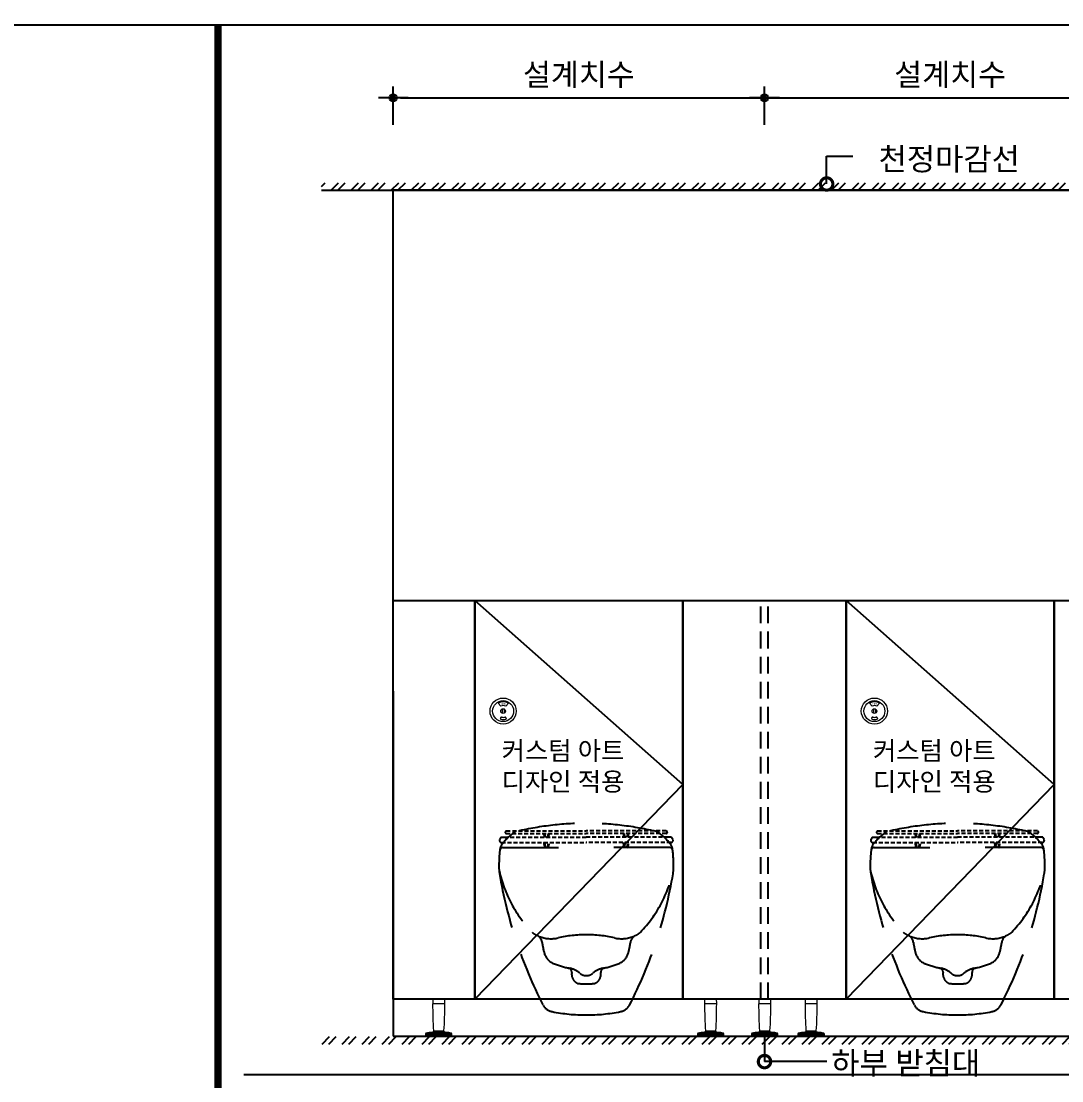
# Model space of a CAD drawing. Extents: x -256 to 8104, y -176 to 5714.
# Drawn here: x 2219 to 3621, y 4116 to 5543 of the extents above; entities that cross this region are included whole.
import ezdxf
from ezdxf.enums import TextEntityAlignment as Align

# ---------------------------------------------------------------- set-up
doc = ezdxf.new("R2010")
doc.units = 0
doc.header["$LTSCALE"] = 30
doc.linetypes.add('HIDDEN', pattern=[0.375, 0.25, -0.125])
doc.layers.get('0').update_dxf_attribs({"linetype": 'CONTINUOUS'})
doc.layers.get('DEFPOINTS').update_dxf_attribs({"linetype": 'CONTINUOUS'})
for name, color, linetype in [('curior-0Line', 252, 'CONTINUOUS'), ('DIM', 7, 'CONTINUOUS'), ('FIN', 5, 'CONTINUOUS'), ('HAT', 8, 'CONTINUOUS'), ('HID', 9, 'HIDDEN'), ('문자', 3, 'CONTINUOUS'), ('부자재', 4, 'CONTINUOUS'), ('잠금쇠(회전형)', 4, 'CONTINUOUS'), ('치수', 1, 'CONTINUOUS'), ('판넬', 2, 'CONTINUOUS'), ('해치', 8, 'CONTINUOUS')]:
    doc.layers.add(name, color=color, linetype=linetype)
doc.styles.add('HDW', font='gulim.ttc')
doc.styles.add('돋움', font='malgun.ttf')
doc.dimstyles.new('10', dxfattribs={"dimscale": 10, "dimtxt": 3, "dimasz": 1, "dimexe": 1.5, "dimexo": 2, "dimgap": 1, "dimtad": 1, "dimdec": 0, "dimlunit": 6, "dimtxsty": '돋움', "dimblk": 'DIMDOT', "dimcen": -1, "dimdle": 1.5, "dimclrt": 3, "dimazin": 3, "dimtfac": 1, "dimtdec": 0, "dimtix": 1, "dimtmove": 2, "dimatfit": 3, "dimldrblk": 'DIMDOT', "dimarcsym": 0})

# ---------------------------------------------------------------- blocks, each defined once
blk = doc.blocks.new('DIMDOT')
at = {"linetype": 'Continuous'}
blk.add_line((-2, 0), (2, 0), dxfattribs=at)
for radius in [0.5, 0.25]:
    blk.add_circle((0, 0), radius, dxfattribs=at)
blk = doc.blocks.new('*D449')
at = {"layer": 'DEFPOINTS', "color": 0}
for p in [(171575.8, 5750.3), (171075.8, 5694), (171575.8, 5694)]:
    blk.add_point(p, dxfattribs=at)
at = {"layer": 'DIM', "color": 0, "lineweight": -2, "ltscale": 10}
for p, q in [((171075.8, 5714), (171075.8, 5765.3)), ((171575.8, 5714), (171575.8, 5765.3)), ((171085.8, 5750.3), (171565.8, 5750.3))]:
    blk.add_line(p, q, dxfattribs=at)
at = {"layer": 'DIM', "color": 0, "lineweight": -2, "xscale": 10, "yscale": 10, "zscale": 10, "rotation": 180}
blk.add_blockref('DIMDOT', (171075.8, 5750.3), dxfattribs=at)
at = {"layer": 'DIM', "color": 0, "lineweight": -2, "xscale": 10, "yscale": 10, "zscale": 10}
blk.add_blockref('DIMDOT', (171575.8, 5750.3), dxfattribs=at)
at = {"layer": 'DIM', "color": 3, "insert": (171325.8, 5779.9), "char_height": 30, "attachment_point": 5, "style": '돋움'}
blk.add_mtext('설계치수', dxfattribs=at)
blk = doc.blocks.new('*D450')
at = {"layer": 'DEFPOINTS', "color": 0}
for p in [(172075.8, 5750.3), (171575.8, 5694), (172075.8, 5694)]:
    blk.add_point(p, dxfattribs=at)
at = {"layer": 'DIM', "color": 0, "lineweight": -2, "ltscale": 10}
for p, q in [((171575.8, 5714), (171575.8, 5765.3)), ((172075.8, 5714), (172075.8, 5765.3)), ((171585.8, 5750.3), (172065.8, 5750.3))]:
    blk.add_line(p, q, dxfattribs=at)
at = {"layer": 'DIM', "color": 0, "lineweight": -2, "xscale": 10, "yscale": 10, "zscale": 10, "rotation": 180}
blk.add_blockref('DIMDOT', (171575.8, 5750.3), dxfattribs=at)
at = {"layer": 'DIM', "color": 0, "lineweight": -2, "xscale": 10, "yscale": 10, "zscale": 10}
blk.add_blockref('DIMDOT', (172075.8, 5750.3), dxfattribs=at)
at = {"layer": 'DIM', "color": 3, "insert": (171825.8, 5779.9), "char_height": 30, "attachment_point": 5, "style": '돋움'}
blk.add_mtext('설계치수', dxfattribs=at)
blk = doc.blocks.new('A$C460A2A32')
at = {"color": 0}
for p, q in [((2.8, 20), (0.5, 16)), ((2.8, 20), (8.6, 20)), ((8.6, 20), (162.3, 20)), ((12.8, 32), (11.2, 30.4)), ((12.6, 27), (162.3, 27)), ((12.8, 32), (162.3, 32)), ((311.8, 32), (162.3, 32)), ((312, 27), (162.3, 27)), ((316, 20), (162.3, 20)), ((311.8, 32), (313.4, 30.4)), ((321.8, 20), (316, 20)), ((321.8, 20), (324.1, 16)), ((3.9, 10), (162.3, 10)), ((320.7, 10), (162.3, 10))]:
    blk.add_line(p, q, dxfattribs=at)
for centre, radius, start, end in [((12.6, 29), 2, 135, 270), ((108.9, 28.2), 26, 182.6717, 198.4118), ((107.4, 28.2), 23, 183.0205, 200.9186), ((68.6, 28.2), 23, 339.0814, 356.9795), ((67.1, 28.2), 26, 341.5882, 357.3283), ((257.5, 28.2), 26, 182.6717, 198.4118), ((256, 28.2), 23, 183.0205, 200.9186), ((217.2, 28.2), 23, 339.0814, 356.9795), ((215.7, 28.2), 26, 341.5882, 357.3283), ((312, 29), 2, 270, 45), ((3.9, 14), 4, 150.0107, 270), ((108.9, 10), 26, 180, 202.6199), ((107.4, 10), 23, 180, 205.7715), ((68.6, 10), 23, 334.2285, 0), ((67.1, 10), 26, 337.3801, 0), ((257.5, 10), 26, 180, 202.6199), ((256, 10), 23, 180, 205.7715), ((217.2, 10), 23, 334.2285, 0), ((215.7, 10), 26, 337.3801, 0), ((320.7, 14), 4, 270, 29.9893)]:
    blk.add_arc(centre, radius, start, end, dxfattribs=at)
blk = doc.blocks.new('_DOTSMALL')
at = {"color": 0, "linetype": 'ByBlock', "const_width": 0.5}
blk.add_lwpolyline([(-0.0625, 0, 1), (0.0625, 0, 1)], format="xyb", close=True, dxfattribs=at)
blk = doc.blocks.new('A$C63EC304E')
at = {"layer": '치수', "color": 1, "xscale": 2.5, "yscale": 2.5, "zscale": 2.5, "rotation": 234.3098741996962}
blk.add_blockref('_DOTSMALL', (0.31, 0.31), dxfattribs=at)
blk = doc.blocks.new('A$C2BC9653E')
at = {"layer": '치수', "xscale": 0.3333333333333333, "yscale": 0.3333333333333333, "zscale": 0.3333333333333333}
blk.add_blockref('A$C63EC304E', (0, 0), dxfattribs=at)
blk = doc.blocks.new('A$C7FC71301')
at = {"layer": '치수', "rotation": 180}
blk.add_blockref('A$C2BC9653E', (0.208, 0.208), dxfattribs=at)
blk = doc.blocks.new('A$C4A20372B')
at = {"layer": '치수'}
blk.add_blockref('A$C7FC71301', (0, 0), dxfattribs=at)
blk = doc.blocks.new('A$C566469F5')
at = {"layer": '치수'}
blk.add_blockref('A$C4A20372B', (0, 0), dxfattribs=at)
blk = doc.blocks.new('A$C7E317CD4')
at = {"layer": '해치', "xscale": 2, "yscale": 2, "zscale": 2}
blk.add_blockref('A$C566469F5', (0, 0), dxfattribs=at)
blk = doc.blocks.new('A$C601D7F27')
at = {"layer": '치수'}
blk.add_blockref('A$C7E317CD4', (0, 0), dxfattribs=at)
blk = doc.blocks.new('A$C38802C08')
at = {"layer": '치수'}
blk.add_blockref('A$C601D7F27', (0, 0), dxfattribs=at)
blk = doc.blocks.new('CRAYON_17', base_point=(168355.6, 310.1))
at = {"layer": 'HAT'}
h = blk.add_hatch(dxfattribs=at)
h.set_pattern_fill('ANSI32', color=256, scale=2, style=0)
h.set_pattern_definition([(45, (159739.715, -7.093), (-13.470384, 13.470384), []), (45, (159748.695, -7.093), (-13.470384, 13.470384), [])])
h.paths.add_polyline_path([(170979.1, 5635.9), (172672.7, 5635.9), (172672.7, 5625.9), (170979.1, 5625.9)])
h = blk.add_hatch(dxfattribs=at)
h.set_pattern_fill('ANSI32', color=256, scale=2, style=0)
h.set_pattern_definition([(45, (159739.715, 174.887), (-13.470384, 13.470384), []), (45, (159748.695, 174.887), (-13.470384, 13.470384), [])])
h.paths.add_polyline_path([(170979.1, 4475.6), (172672.7, 4475.6), (172672.7, 4485.6), (170979.1, 4485.6)])
at = {"color": 2}
blk.add_line((170979.1, 5625.9), (172672.7, 5625.9), dxfattribs=at)
for p, q in [((171075.8, 4964.8), (171075.8, 5625.9)), ((171075.8, 4951), (171075.8, 4486.1)), ((171075.8, 4486.1), (172575.8, 4486.1))]:
    blk.add_line(p, q)
at = {"color": 8}
blk.add_line((170874.4, 4434.3), (174222.2, 4434.3), dxfattribs=at)
at = {"color": 8, "const_width": 10}
blk.add_lwpolyline([(170839.7, 3079.4), (170839.7, 5848.5)], dxfattribs=at)
at = {"color": 2}
for points in [[(168354.9, 5848.5), (175607.2, 5848.5), (175607.2, 310.2), (168354.9, 310.2)], [(168354.9, 5848.5), (175607.2, 5848.5), (175607.2, 310.2), (168354.9, 310.2)], [(168354.9, 5848.5), (176336.8, 5848.5), (176336.8, 310.2), (168354.9, 310.2)]]:
    blk.add_lwpolyline(points, close=True, dxfattribs=at)
at = {"layer": 'FIN', "linetype": 'Continuous', "lineweight": 15}
for p, q in [((171145.3, 4529.7), (171128.9, 4529.7)), ((171129, 4530.3), (171145.3, 4530.3)), ((171495.1, 4530.3), (171511.4, 4530.3)), ((171511.4, 4529.7), (171495.1, 4529.7)), ((171584.3, 4529.7), (171567.9, 4529.7)), ((171568, 4530.3), (171584.3, 4530.3)), ((171630.4, 4530.3), (171646.7, 4530.3)), ((171646.8, 4529.7), (171630.4, 4529.7)), ((171154.9, 4488.8), (171119.3, 4488.8)), ((171154.9, 4487.6), (171119.3, 4487.6)), ((171119.3, 4487.6), (171154.9, 4487.6)), ((171119.9, 4490), (171154.4, 4490)), ((171120.8, 4486), (171120.8, 4486.1)), ((171120.8, 4486), (171120.8, 4486.1)), ((171122, 4486), (171120.8, 4486)), ((171120.8, 4486), (171120.8, 4486)), ((171122, 4486), (171122, 4486.1)), ((171122, 4486), (171122, 4486.1)), ((171122, 4486), (171122, 4486)), ((171145.7, 4491.5), (171128.6, 4491.5)), ((171128.8, 4491.5), (171145.4, 4491.5)), ((171130.1, 4493.2), (171144.2, 4493.2)), ((171139.2, 4486), (171139.2, 4486.1)), ((171139.8, 4486), (171139.2, 4486)), ((171139.8, 4486), (171139.8, 4486.1)), ((171140.6, 4486), (171140.6, 4486.1)), ((171140.6, 4486), (171140.6, 4486.1)), ((171140.6, 4486), (171140.6, 4486.1)), ((171140.7, 4486), (171140.7, 4486.1)), ((171140.9, 4486), (171140.7, 4486)), ((171140.9, 4486), (171140.9, 4486.1)), ((171141, 4486), (171140.9, 4486)), ((171141, 4486), (171141, 4486.1)), ((171141.1, 4486), (171141, 4486)), ((171141.1, 4486), (171141.1, 4486.1)), ((171141.1, 4486), (171141.1, 4486.1)), ((171141.1, 4486), (171141.1, 4486.1)), ((171141.1, 4486), (171141.1, 4486)), ((171141.1, 4486), (171141.1, 4486)), ((171141.3, 4486), (171141.3, 4486.1)), ((171141.5, 4486), (171141.5, 4486.1)), ((171141.5, 4486), (171141.5, 4486.1)), ((171141.6, 4486), (171141.6, 4486.1)), ((171141.7, 4486), (171141.6, 4486)), ((171141.6, 4486), (171141.6, 4486)), ((171141.7, 4486), (171141.7, 4486.1)), ((171141.8, 4486), (171141.7, 4486)), ((171141.8, 4486), (171141.8, 4486.1)), ((171152, 4486), (171152, 4486.1)), ((171152.2, 4486), (171152.2, 4486.1)), ((171152.7, 4486), (171152.7, 4486.1)), ((171153.1, 4486), (171153.1, 4486.1)), ((171153.3, 4486), (171153.3, 4486.1)), ((171521.1, 4488.8), (171485.4, 4488.8)), ((171521.1, 4487.6), (171485.4, 4487.6)), ((171485.4, 4487.6), (171521.1, 4487.6)), ((171486, 4490), (171520.5, 4490)), ((171486.9, 4486), (171486.9, 4486.1)), ((171486.9, 4486), (171486.9, 4486.1)), ((171488.1, 4486), (171486.9, 4486)), ((171486.9, 4486), (171486.9, 4486)), ((171488.1, 4486), (171488.1, 4486.1)), ((171488.1, 4486), (171488.1, 4486.1)), ((171488.1, 4486), (171488.1, 4486)), ((171511.8, 4491.5), (171494.7, 4491.5)), ((171494.9, 4491.5), (171511.6, 4491.5)), ((171496.2, 4493.2), (171510.3, 4493.2)), ((171505.3, 4486), (171505.3, 4486.1)), ((171505.9, 4486), (171505.3, 4486)), ((171505.9, 4486), (171505.9, 4486.1)), ((171506.7, 4486), (171506.7, 4486.1)), ((171506.7, 4486), (171506.7, 4486.1)), ((171506.7, 4486), (171506.7, 4486.1)), ((171506.8, 4486), (171506.8, 4486.1)), ((171507, 4486), (171506.8, 4486)), ((171507, 4486), (171507, 4486.1)), ((171507.1, 4486), (171507, 4486)), ((171507.1, 4486), (171507.1, 4486.1)), ((171507.2, 4486), (171507.1, 4486)), ((171507.2, 4486), (171507.2, 4486.1)), ((171507.2, 4486), (171507.2, 4486.1)), ((171507.2, 4486), (171507.2, 4486)), ((171507.3, 4486), (171507.2, 4486)), ((171507.3, 4486), (171507.3, 4486.1)), ((171507.4, 4486), (171507.4, 4486.1)), ((171507.7, 4486), (171507.7, 4486.1)), ((171507.7, 4486), (171507.7, 4486.1)), ((171507.8, 4486), (171507.7, 4486)), ((171507.8, 4486), (171507.8, 4486.1)), ((171507.8, 4486), (171507.8, 4486.1)), ((171507.8, 4486), (171507.8, 4486)), ((171507.9, 4486), (171507.8, 4486)), ((171507.9, 4486), (171507.9, 4486.1)), ((171518.1, 4486), (171518.1, 4486.1)), ((171518.3, 4486), (171518.3, 4486.1)), ((171518.8, 4486), (171518.8, 4486.1)), ((171519.2, 4486), (171519.2, 4486.1)), ((171519.4, 4486), (171519.4, 4486.1)), ((171593.9, 4488.8), (171558.3, 4488.8)), ((171593.9, 4487.6), (171558.3, 4487.6)), ((171558.3, 4487.6), (171593.9, 4487.6)), ((171558.9, 4490), (171593.4, 4490)), ((171559.8, 4486), (171559.8, 4486.1)), ((171559.8, 4486), (171559.8, 4486.1)), ((171561, 4486), (171559.8, 4486)), ((171559.8, 4486), (171559.8, 4486)), ((171561, 4486), (171561, 4486.1)), ((171561, 4486), (171561, 4486.1)), ((171561, 4486), (171561, 4486)), ((171584.7, 4491.5), (171567.6, 4491.5)), ((171567.8, 4491.5), (171584.4, 4491.5)), ((171569.1, 4493.2), (171583.2, 4493.2)), ((171578.2, 4486), (171578.2, 4486.1)), ((171578.8, 4486), (171578.2, 4486)), ((171578.8, 4486), (171578.8, 4486.1)), ((171579.6, 4486), (171579.6, 4486.1)), ((171579.6, 4486), (171579.6, 4486.1)), ((171579.6, 4486), (171579.6, 4486.1)), ((171579.7, 4486), (171579.7, 4486.1)), ((171579.9, 4486), (171579.7, 4486)), ((171579.9, 4486), (171579.9, 4486.1)), ((171580, 4486), (171579.9, 4486)), ((171580, 4486), (171580, 4486.1)), ((171580.1, 4486), (171580, 4486)), ((171580.1, 4486), (171580.1, 4486.1)), ((171580.1, 4486), (171580.1, 4486.1)), ((171580.1, 4486), (171580.1, 4486.1)), ((171580.1, 4486), (171580.1, 4486)), ((171580.1, 4486), (171580.1, 4486)), ((171580.3, 4486), (171580.3, 4486.1)), ((171580.5, 4486), (171580.5, 4486.1)), ((171580.5, 4486), (171580.5, 4486.1)), ((171580.6, 4486), (171580.6, 4486.1)), ((171580.7, 4486), (171580.6, 4486)), ((171580.6, 4486), (171580.6, 4486)), ((171580.7, 4486), (171580.7, 4486.1)), ((171580.7, 4486), (171580.7, 4486.1)), ((171580.7, 4486), (171580.7, 4486)), ((171591, 4486), (171591, 4486.1)), ((171591.2, 4486), (171591.2, 4486.1)), ((171591.6, 4486), (171591.6, 4486.1)), ((171592.1, 4486), (171592.1, 4486.1)), ((171592.3, 4486), (171592.3, 4486.1)), ((171656.4, 4488.8), (171620.8, 4488.8)), ((171656.4, 4487.6), (171620.8, 4487.6)), ((171620.8, 4487.6), (171656.4, 4487.6)), ((171621.3, 4490), (171655.8, 4490)), ((171622.2, 4486), (171622.2, 4486.1)), ((171622.2, 4486), (171622.2, 4486.1)), ((171623.5, 4486), (171622.2, 4486)), ((171622.2, 4486), (171622.2, 4486)), ((171623.5, 4486), (171623.5, 4486.1)), ((171623.5, 4486), (171623.5, 4486.1)), ((171623.5, 4486), (171623.5, 4486)), ((171647.1, 4491.5), (171630, 4491.5)), ((171630.3, 4491.5), (171646.9, 4491.5)), ((171631.5, 4493.2), (171645.6, 4493.2)), ((171640.6, 4486), (171640.6, 4486.1)), ((171641.2, 4486), (171640.6, 4486)), ((171641.2, 4486), (171641.2, 4486.1)), ((171642, 4486), (171642, 4486.1)), ((171642, 4486), (171642, 4486.1)), ((171642, 4486), (171642, 4486.1)), ((171642.1, 4486), (171642.1, 4486.1)), ((171642.4, 4486), (171642.1, 4486)), ((171642.4, 4486), (171642.4, 4486.1)), ((171642.5, 4486), (171642.4, 4486)), ((171642.5, 4486), (171642.5, 4486.1)), ((171642.5, 4486), (171642.5, 4486.1)), ((171642.5, 4486), (171642.5, 4486)), ((171642.6, 4486), (171642.5, 4486)), ((171642.6, 4486), (171642.6, 4486.1)), ((171642.6, 4486), (171642.6, 4486.1)), ((171642.6, 4486), (171642.6, 4486)), ((171642.8, 4486), (171642.8, 4486.1)), ((171643, 4486), (171643, 4486.1)), ((171643, 4486), (171643, 4486.1)), ((171643.1, 4486), (171643, 4486)), ((171643.1, 4486), (171643.1, 4486.1)), ((171643.1, 4486), (171643.1, 4486.1)), ((171643.1, 4486), (171643.1, 4486)), ((171643.2, 4486), (171643.1, 4486)), ((171643.2, 4486), (171643.2, 4486.1)), ((171653.5, 4486), (171653.5, 4486.1)), ((171653.7, 4486), (171653.7, 4486.1)), ((171654.1, 4486), (171654.1, 4486.1)), ((171654.5, 4486), (171654.5, 4486.1)), ((171654.7, 4486), (171654.7, 4486.1))]:
    blk.add_line(p, q, dxfattribs=at)
at = {"layer": 'FIN', "color": 4, "linetype": 'Continuous', "lineweight": 15}
for p, q in [((171129.1, 4535.8), (171129.1, 4535.8)), ((171129.2, 4536.1), (171145.1, 4536.1)), ((171129.2, 4530), (171145, 4530)), ((171145.3, 4530.3), (171145.2, 4535.9)), ((171495.2, 4535.8), (171495.2, 4535.8)), ((171495.3, 4536.1), (171511.2, 4536.1)), ((171495.4, 4530), (171511.1, 4530)), ((171511.4, 4530.3), (171511.3, 4535.9)), ((171568.1, 4535.8), (171568.1, 4535.8)), ((171568.2, 4536.1), (171584.1, 4536.1)), ((171568.2, 4530), (171584, 4530)), ((171584.3, 4530.3), (171584.2, 4535.9)), ((171630.5, 4535.8), (171630.5, 4535.8)), ((171630.6, 4536.1), (171646.5, 4536.1)), ((171630.7, 4530), (171646.5, 4530)), ((171646.7, 4530.3), (171646.6, 4535.9)), ((171119.9, 4490), (171119.3, 4488.8)), ((171119.3, 4488.8), (171119.3, 4487.6)), ((171119.3, 4487.6), (171119.3, 4486.1)), ((171119.3, 4486.1), (171154.9, 4486.1)), ((171130.1, 4493.2), (171130.7, 4492.6)), ((171143.6, 4492.6), (171130.7, 4492.6)), ((171131.6, 4492.3), (171131, 4491.7)), ((171143.3, 4491.7), (171131, 4491.7)), ((171131.6, 4492.6), (171131.6, 4492.3)), ((171131.6, 4492.3), (171142.7, 4492.3)), ((171142.7, 4492.3), (171142.7, 4492.6)), ((171143.3, 4491.7), (171142.7, 4492.3)), ((171143.6, 4492.6), (171144.2, 4493.2)), ((171154.9, 4488.8), (171154.4, 4490)), ((171154.9, 4487.6), (171154.9, 4488.8)), ((171154.9, 4486.1), (171154.9, 4487.6)), ((171486, 4490), (171485.4, 4488.8)), ((171485.4, 4488.8), (171485.4, 4487.6)), ((171485.4, 4487.6), (171485.4, 4486.1)), ((171485.4, 4486.1), (171521.1, 4486.1)), ((171496.2, 4493.2), (171496.8, 4492.6)), ((171509.7, 4492.6), (171496.8, 4492.6)), ((171497.7, 4492.3), (171497.1, 4491.7)), ((171509.4, 4491.7), (171497.1, 4491.7)), ((171497.7, 4492.6), (171497.7, 4492.3)), ((171497.7, 4492.3), (171508.8, 4492.3)), ((171508.8, 4492.3), (171508.8, 4492.6)), ((171509.4, 4491.7), (171508.8, 4492.3)), ((171509.7, 4492.6), (171510.3, 4493.2)), ((171521.1, 4488.8), (171520.5, 4490)), ((171521.1, 4487.6), (171521.1, 4488.8)), ((171521.1, 4486.1), (171521.1, 4487.6)), ((171558.9, 4490), (171558.3, 4488.8)), ((171558.3, 4488.8), (171558.3, 4487.6)), ((171558.3, 4487.6), (171558.3, 4486.1)), ((171558.3, 4486.1), (171593.9, 4486.1)), ((171569.1, 4493.2), (171569.7, 4492.6)), ((171582.6, 4492.6), (171569.7, 4492.6)), ((171570.6, 4492.3), (171570, 4491.7)), ((171582.3, 4491.7), (171570, 4491.7)), ((171570.6, 4492.6), (171570.6, 4492.3)), ((171570.6, 4492.3), (171581.7, 4492.3)), ((171581.7, 4492.3), (171581.7, 4492.6)), ((171582.3, 4491.7), (171581.7, 4492.3)), ((171582.6, 4492.6), (171583.2, 4493.2)), ((171593.9, 4488.8), (171593.4, 4490)), ((171593.9, 4487.6), (171593.9, 4488.8)), ((171593.9, 4486.1), (171593.9, 4487.6)), ((171621.3, 4490), (171620.8, 4488.8)), ((171620.8, 4488.8), (171620.8, 4487.6)), ((171620.8, 4487.6), (171620.8, 4486.1)), ((171620.8, 4486.1), (171656.4, 4486.1)), ((171631.5, 4493.2), (171632.1, 4492.6)), ((171645, 4492.6), (171632.1, 4492.6)), ((171633, 4492.3), (171632.4, 4491.7)), ((171644.7, 4491.7), (171632.4, 4491.7)), ((171633, 4492.6), (171633, 4492.3)), ((171633, 4492.3), (171644.1, 4492.3)), ((171644.1, 4492.3), (171644.1, 4492.6)), ((171644.7, 4491.7), (171644.1, 4492.3)), ((171645, 4492.6), (171645.6, 4493.2)), ((171656.4, 4488.8), (171655.8, 4490)), ((171656.4, 4487.6), (171656.4, 4488.8)), ((171656.4, 4486.1), (171656.4, 4487.6))]:
    blk.add_line(p, q, dxfattribs=at)
for points in [[(171129.2, 4536.1, 0.124037), (171129.1, 4535.8, -0.001096), (171129.1, 4535.8), (171129, 4530.3)], [(171495.3, 4536.1, 0.124037), (171495.2, 4535.8, -0.001096), (171495.2, 4535.8), (171495.1, 4530.3)], [(171568.2, 4536.1, 0.124037), (171568.1, 4535.8, -0.001096), (171568.1, 4535.8), (171568, 4530.3)], [(171630.6, 4536.1, 0.124037), (171630.5, 4535.8, -0.001096), (171630.5, 4535.8), (171630.4, 4530.3)]]:
    blk.add_lwpolyline(points, format="xyb", dxfattribs=at)
at = {"layer": 'FIN', "color": 4, "linetype": 'Continuous', "lineweight": 15, "flags": 128}
for points in [[(171145.2, 4535.9, 0.118135), (171145.1, 4536.1, 0.118135)], [(171511.3, 4535.9, 0.118135), (171511.2, 4536.1, 0.118135)], [(171584.2, 4535.9, 0.118135), (171584.1, 4536.1, 0.118135)], [(171646.6, 4535.9, 0.118135), (171646.5, 4536.1, 0.118135)]]:
    blk.add_lwpolyline(points, format="xyb", dxfattribs=at)
at = {"layer": 'FIN', "color": 4, "linetype": 'Continuous', "lineweight": 15}
for centre, radius, start, end in [((171129.2, 4529.7), 0.292, 90, 179.3579), ((171129.2, 4530.3), 0.292, 179.2415, 270), ((171707.6, 4529.4), 578.7, 179.9718, 183.5859), ((170591.2, 4528.6), 554.1, 356.3354, 0.1097), ((171145, 4530.3), 0.292, 270, 0.7585), ((171145, 4529.7), 0.292, 0.6421, 90), ((171495.4, 4530.3), 0.292, 179.2415, 270), ((171495.4, 4529.7), 0.292, 90, 179.3579), ((172073.8, 4529.4), 578.7, 179.9718, 183.5859), ((170957.3, 4528.6), 554.1, 356.3354, 0.1097), ((171511.1, 4530.3), 0.292, 270, 0.7585), ((171511.1, 4529.7), 0.292, 0.6421, 90), ((171568.2, 4529.7), 0.292, 90, 179.3579), ((171568.2, 4530.3), 0.292, 179.2415, 270), ((172146.6, 4529.4), 578.7, 179.9718, 183.5859), ((171030.2, 4528.6), 554.1, 356.3354, 0.1097), ((171584, 4530.3), 0.292, 270, 0.7585), ((171584, 4529.7), 0.292, 0.6421, 90), ((171630.7, 4530.3), 0.292, 179.2415, 270), ((171630.7, 4529.7), 0.292, 90, 179.3579), ((172209.1, 4529.4), 578.7, 179.9718, 183.5859), ((171092.6, 4528.6), 554.1, 356.3354, 0.1097), ((171646.5, 4530.3), 0.292, 270, 0.7585), ((171646.5, 4529.7), 0.292, 0.6421, 90), ((171131.6, 4447.8), 43.8, 93.8991, 105.5006), ((171131.6, 4458.3), 33.3, 91.0115, 94.7479), ((171128.8, 4491.4), 0.175, 94.7479, 116.6788), ((171142.7, 4458.3), 33.3, 85.2521, 88.9885), ((171145.4, 4491.4), 0.175, 63.3212, 85.2521), ((171142.7, 4447.8), 43.8, 80.5831, 86.1009), ((171142.7, 4447.8), 43.8, 74.4994, 78.127), ((171497.7, 4447.8), 43.8, 93.8991, 105.5006), ((171497.7, 4458.3), 33.3, 91.0115, 94.7479), ((171495, 4491.4), 0.175, 94.7479, 116.6788), ((171508.8, 4458.3), 33.3, 85.2521, 88.9885), ((171511.5, 4491.4), 0.175, 63.3212, 85.2521), ((171508.8, 4447.8), 43.8, 80.5831, 86.1009), ((171508.8, 4447.8), 43.8, 74.4994, 78.127), ((171570.6, 4447.8), 43.8, 93.8991, 105.5006), ((171570.6, 4458.3), 33.3, 91.0115, 94.7479), ((171567.8, 4491.4), 0.175, 94.7479, 116.6788), ((171581.7, 4458.3), 33.3, 85.2521, 88.9885), ((171584.4, 4491.4), 0.175, 63.3212, 85.2521), ((171581.7, 4447.8), 43.8, 80.5831, 86.1009), ((171581.7, 4447.8), 43.8, 74.4994, 78.127), ((171633, 4447.8), 43.8, 93.8991, 105.5006), ((171630.3, 4491.4), 0.175, 94.7479, 116.6788), ((171633, 4458.3), 33.3, 91.0115, 94.7479), ((171644.1, 4458.3), 33.3, 85.2521, 88.9885), ((171646.9, 4491.4), 0.175, 63.3212, 85.2521), ((171644.1, 4447.8), 43.8, 80.5831, 86.1009), ((171644.1, 4447.8), 43.8, 74.4994, 78.127)]:
    blk.add_arc(centre, radius, start, end, dxfattribs=at)
at = {"layer": 'FIN', "linetype": 'Continuous', "lineweight": 15}
for points, knots in [([(171140.7, 4486), (171140.7, 4486), (171140.6, 4486), (171140.6, 4486), (171140.6, 4486)], [0, 0, 0, 0, 0.561741, 1, 1, 1, 1]), ([(171140.6, 4486), (171140.6, 4486), (171140.6, 4486), (171140.6, 4486), (171140.6, 4486)], [0, 0, 0, 0, 0.557964, 1, 1, 1, 1]), ([(171141.3, 4486), (171141.3, 4486), (171141.2, 4486), (171141.2, 4486), (171141.1, 4486)], [0, 0, 0, 0, 0.560188, 1, 1, 1, 1]), ([(171141.5, 4486), (171141.5, 4486), (171141.4, 4486), (171141.4, 4486), (171141.3, 4486)], [0, 0, 0, 0, 0.559958, 1, 1, 1, 1]), ([(171152.2, 4486), (171152.1, 4486), (171152, 4486), (171152, 4486), (171152, 4486)], [0, 0, 0, 0, 0.558554, 1, 1, 1, 1]), ([(171152.4, 4486), (171152.3, 4486), (171152.2, 4486), (171152.1, 4486), (171152.1, 4486)], [0, 0, 0, 0, 0.558511, 1, 1, 1, 1]), ([(171152.7, 4486), (171152.6, 4486), (171152.4, 4486), (171152.3, 4486), (171152.2, 4486)], [0, 0, 0, 0, 0.559859, 1, 1, 1, 1]), ([(171153.1, 4486), (171153, 4486), (171152.9, 4486), (171152.7, 4486), (171152.7, 4486)], [0, 0, 0, 0, 0.558977, 1, 1, 1, 1]), ([(171153.3, 4486), (171153.3, 4486), (171153.3, 4486), (171153.1, 4486), (171153.1, 4486)], [0, 0, 0, 0, 0.559094, 1, 1, 1, 1]), ([(171506.8, 4486), (171506.8, 4486), (171506.8, 4486), (171506.7, 4486), (171506.7, 4486)], [0, 0, 0, 0, 0.561741, 1, 1, 1, 1]), ([(171506.7, 4486), (171506.7, 4486), (171506.7, 4486), (171506.7, 4486), (171506.7, 4486)], [0, 0, 0, 0, 0.557964, 1, 1, 1, 1]), ([(171507.4, 4486), (171507.4, 4486), (171507.4, 4486), (171507.3, 4486), (171507.3, 4486)], [0, 0, 0, 0, 0.560188, 1, 1, 1, 1]), ([(171507.7, 4486), (171507.6, 4486), (171507.6, 4486), (171507.5, 4486), (171507.4, 4486)], [0, 0, 0, 0, 0.559958, 1, 1, 1, 1]), ([(171518.3, 4486), (171518.3, 4486), (171518.2, 4486), (171518.1, 4486), (171518.1, 4486)], [0, 0, 0, 0, 0.558554, 1, 1, 1, 1]), ([(171518.5, 4486), (171518.4, 4486), (171518.3, 4486), (171518.3, 4486), (171518.2, 4486)], [0, 0, 0, 0, 0.558511, 1, 1, 1, 1]), ([(171518.8, 4486), (171518.7, 4486), (171518.5, 4486), (171518.4, 4486), (171518.3, 4486)], [0, 0, 0, 0, 0.559859, 1, 1, 1, 1]), ([(171519.2, 4486), (171519.1, 4486), (171519, 4486), (171518.8, 4486), (171518.8, 4486)], [0, 0, 0, 0, 0.558977, 1, 1, 1, 1]), ([(171519.4, 4486), (171519.4, 4486), (171519.4, 4486), (171519.3, 4486), (171519.2, 4486)], [0, 0, 0, 0, 0.559094, 1, 1, 1, 1]), ([(171579.7, 4486), (171579.6, 4486), (171579.6, 4486), (171579.6, 4486), (171579.6, 4486)], [0, 0, 0, 0, 0.561741, 1, 1, 1, 1]), ([(171579.6, 4486), (171579.6, 4486), (171579.6, 4486), (171579.6, 4486), (171579.6, 4486)], [0, 0, 0, 0, 0.557964, 1, 1, 1, 1]), ([(171580.3, 4486), (171580.3, 4486), (171580.2, 4486), (171580.2, 4486), (171580.1, 4486)], [0, 0, 0, 0, 0.560188, 1, 1, 1, 1]), ([(171580.5, 4486), (171580.5, 4486), (171580.4, 4486), (171580.4, 4486), (171580.3, 4486)], [0, 0, 0, 0, 0.559958, 1, 1, 1, 1]), ([(171591.2, 4486), (171591.1, 4486), (171591, 4486), (171591, 4486), (171591, 4486)], [0, 0, 0, 0, 0.558554, 1, 1, 1, 1]), ([(171591.4, 4486), (171591.3, 4486), (171591.2, 4486), (171591.1, 4486), (171591.1, 4486)], [0, 0, 0, 0, 0.558511, 1, 1, 1, 1]), ([(171591.6, 4486), (171591.6, 4486), (171591.4, 4486), (171591.3, 4486), (171591.2, 4486)], [0, 0, 0, 0, 0.559859, 1, 1, 1, 1]), ([(171592.1, 4486), (171592, 4486), (171591.9, 4486), (171591.7, 4486), (171591.6, 4486)], [0, 0, 0, 0, 0.558977, 1, 1, 1, 1]), ([(171592.3, 4486), (171592.3, 4486), (171592.3, 4486), (171592.1, 4486), (171592.1, 4486)], [0, 0, 0, 0, 0.559094, 1, 1, 1, 1]), ([(171642.1, 4486), (171642.1, 4486), (171642.1, 4486), (171642.1, 4486), (171642, 4486)], [0, 0, 0, 0, 0.561741, 1, 1, 1, 1]), ([(171642, 4486), (171642, 4486), (171642, 4486), (171642, 4486), (171642, 4486)], [0, 0, 0, 0, 0.557964, 1, 1, 1, 1]), ([(171642.8, 4486), (171642.7, 4486), (171642.7, 4486), (171642.6, 4486), (171642.6, 4486)], [0, 0, 0, 0, 0.560188, 1, 1, 1, 1]), ([(171643, 4486), (171642.9, 4486), (171642.9, 4486), (171642.8, 4486), (171642.8, 4486)], [0, 0, 0, 0, 0.559958, 1, 1, 1, 1]), ([(171653.7, 4486), (171653.6, 4486), (171653.5, 4486), (171653.5, 4486), (171653.5, 4486)], [0, 0, 0, 0, 0.558554, 1, 1, 1, 1]), ([(171653.8, 4486), (171653.8, 4486), (171653.7, 4486), (171653.6, 4486), (171653.5, 4486)], [0, 0, 0, 0, 0.558511, 1, 1, 1, 1]), ([(171654.1, 4486), (171654, 4486), (171653.8, 4486), (171653.7, 4486), (171653.7, 4486)], [0, 0, 0, 0, 0.559859, 1, 1, 1, 1]), ([(171654.5, 4486), (171654.5, 4486), (171654.3, 4486), (171654.2, 4486), (171654.1, 4486)], [0, 0, 0, 0, 0.558977, 1, 1, 1, 1]), ([(171654.7, 4486), (171654.7, 4486), (171654.7, 4486), (171654.6, 4486), (171654.5, 4486)], [0, 0, 0, 0, 0.559094, 1, 1, 1, 1])]:
    blk.add_open_spline(points, degree=3, knots=knots, dxfattribs=at)
for points in [[(171140.7, 4486), (171140.6, 4486)], [(171506.8, 4486), (171506.8, 4486)], [(171579.6, 4486), (171579.6, 4486)], [(171642.1, 4486), (171642.1, 4486)]]:
    blk.add_open_spline(points, degree=1, dxfattribs=at)
at = {"layer": 'FIN', "color": 4, "linetype": 'Continuous', "lineweight": 15}
for points, knots in [([(171149.8, 4491), (171149.8, 4491), (171149.8, 4491), (171149.9, 4491), (171149.9, 4491), (171149.9, 4491)], [0, 0, 0, 0, 0.110152, 0.664814, 1, 1, 1, 1]), ([(171149.9, 4491), (171149.9, 4491), (171150, 4491), (171150, 4491), (171150.1, 4491), (171150.2, 4491), (171150.3, 4491), (171150.3, 4491)], [0, 0, 0, 0, 0.2159727, 0.4318558, 0.6498983, 0.8698049, 1, 1, 1, 1]), ([(171150.6, 4490.9), (171150.6, 4490.9), (171150.5, 4490.9), (171150.3, 4490.9), (171150.3, 4491)], [0, 0, 0, 0, 0.585266, 1, 1, 1, 1]), ([(171150.3, 4491), (171150.3, 4490.9), (171150.3, 4490.9), (171150.3, 4490.9), (171150.3, 4490.9)], [0, 0, 0, 0, 0.495973, 1, 1, 1, 1]), ([(171150.3, 4490.9), (171150.3, 4490.9), (171150.5, 4490.9), (171150.6, 4490.9), (171150.6, 4490.9)], [0, 0, 0, 0, 0.405872, 1, 1, 1, 1]), ([(171150.6, 4490.9), (171150.6, 4490.9), (171150.6, 4490.9), (171150.6, 4490.9), (171150.6, 4490.9)], [0, 0, 0, 0, 0.517301, 1, 1, 1, 1]), ([(171150.6, 4490.9), (171150.9, 4490.8), (171151.3, 4490.7), (171151.8, 4490.6), (171152, 4490.6)], [0, 0, 0, 0, 0.470682, 1, 1, 1, 1]), ([(171152, 4490.6), (171151.8, 4490.6), (171151.3, 4490.7), (171150.9, 4490.8), (171150.6, 4490.9)], [0, 0, 0, 0, 0.528575, 1, 1, 1, 1]), ([(171152, 4490.6), (171152, 4490.6), (171152, 4490.6), (171152, 4490.6), (171152, 4490.6)], [0, 0, 0, 0, 0.529757, 1, 1, 1, 1]), ([(171516, 4491), (171516, 4491), (171516.1, 4491), (171516.2, 4491), (171516.3, 4491), (171516.4, 4491), (171516.4, 4491), (171516.4, 4491)], [0, 0, 0, 0, 0.2159727, 0.4318558, 0.6498983, 0.8698049, 1, 1, 1, 1]), ([(171516, 4491), (171516, 4491), (171516, 4491), (171516, 4491), (171516, 4491), (171516, 4491)], [0, 0, 0, 0, 0.110152, 0.664814, 1, 1, 1, 1]), ([(171516.8, 4490.9), (171516.7, 4490.9), (171516.6, 4490.9), (171516.5, 4490.9), (171516.4, 4491)], [0, 0, 0, 0, 0.585266, 1, 1, 1, 1]), ([(171516.4, 4491), (171516.4, 4490.9), (171516.4, 4490.9), (171516.4, 4490.9), (171516.4, 4490.9)], [0, 0, 0, 0, 0.495973, 1, 1, 1, 1]), ([(171516.4, 4490.9), (171516.5, 4490.9), (171516.6, 4490.9), (171516.7, 4490.9), (171516.8, 4490.9)], [0, 0, 0, 0, 0.405872, 1, 1, 1, 1]), ([(171516.8, 4490.9), (171516.8, 4490.9), (171516.8, 4490.9), (171516.8, 4490.9), (171516.8, 4490.9)], [0, 0, 0, 0, 0.517301, 1, 1, 1, 1]), ([(171516.8, 4490.9), (171517, 4490.8), (171517.5, 4490.7), (171517.9, 4490.6), (171518.2, 4490.6)], [0, 0, 0, 0, 0.470682, 1, 1, 1, 1]), ([(171518.2, 4490.6), (171517.9, 4490.6), (171517.5, 4490.7), (171517, 4490.8), (171516.8, 4490.9)], [0, 0, 0, 0, 0.528575, 1, 1, 1, 1]), ([(171518.2, 4490.6), (171518.2, 4490.6), (171518.2, 4490.6), (171518.2, 4490.6), (171518.2, 4490.6)], [0, 0, 0, 0, 0.529757, 1, 1, 1, 1]), ([(171588.8, 4491), (171588.8, 4491), (171588.8, 4491), (171588.9, 4491), (171588.9, 4491), (171588.9, 4491)], [0, 0, 0, 0, 0.110152, 0.664814, 1, 1, 1, 1]), ([(171588.9, 4491), (171588.9, 4491), (171589, 4491), (171589, 4491), (171589.1, 4491), (171589.2, 4491), (171589.3, 4491), (171589.3, 4491)], [0, 0, 0, 0, 0.2159727, 0.4318558, 0.6498983, 0.8698049, 1, 1, 1, 1]), ([(171589.6, 4490.9), (171589.6, 4490.9), (171589.5, 4490.9), (171589.3, 4490.9), (171589.3, 4491)], [0, 0, 0, 0, 0.585266, 1, 1, 1, 1]), ([(171589.3, 4491), (171589.3, 4490.9), (171589.3, 4490.9), (171589.3, 4490.9), (171589.3, 4490.9)], [0, 0, 0, 0, 0.495973, 1, 1, 1, 1]), ([(171589.3, 4490.9), (171589.3, 4490.9), (171589.5, 4490.9), (171589.6, 4490.9), (171589.6, 4490.9)], [0, 0, 0, 0, 0.405872, 1, 1, 1, 1]), ([(171589.6, 4490.9), (171589.6, 4490.9), (171589.6, 4490.9), (171589.6, 4490.9), (171589.6, 4490.9)], [0, 0, 0, 0, 0.517301, 1, 1, 1, 1]), ([(171589.6, 4490.9), (171589.9, 4490.8), (171590.3, 4490.7), (171590.8, 4490.6), (171591, 4490.6)], [0, 0, 0, 0, 0.470682, 1, 1, 1, 1]), ([(171591, 4490.6), (171590.8, 4490.6), (171590.3, 4490.7), (171589.9, 4490.8), (171589.6, 4490.9)], [0, 0, 0, 0, 0.528575, 1, 1, 1, 1]), ([(171591, 4490.6), (171591, 4490.6), (171591, 4490.6), (171591, 4490.6), (171591, 4490.6)], [0, 0, 0, 0, 0.529757, 1, 1, 1, 1]), ([(171651.3, 4491), (171651.4, 4491), (171651.4, 4491), (171651.5, 4491), (171651.6, 4491), (171651.7, 4491), (171651.7, 4491), (171651.7, 4491)], [0, 0, 0, 0, 0.2159727, 0.4318558, 0.6498983, 0.8698049, 1, 1, 1, 1]), ([(171651.3, 4491), (171651.3, 4491), (171651.3, 4491), (171651.3, 4491), (171651.3, 4491), (171651.3, 4491)], [0, 0, 0, 0, 0.110152, 0.664814, 1, 1, 1, 1]), ([(171652.1, 4490.9), (171652, 4490.9), (171651.9, 4490.9), (171651.8, 4490.9), (171651.7, 4491)], [0, 0, 0, 0, 0.585266, 1, 1, 1, 1]), ([(171651.7, 4491), (171651.7, 4490.9), (171651.7, 4490.9), (171651.7, 4490.9), (171651.7, 4490.9)], [0, 0, 0, 0, 0.495973, 1, 1, 1, 1]), ([(171651.7, 4490.9), (171651.8, 4490.9), (171651.9, 4490.9), (171652, 4490.9), (171652.1, 4490.9)], [0, 0, 0, 0, 0.405872, 1, 1, 1, 1]), ([(171652.1, 4490.9), (171652.1, 4490.9), (171652.1, 4490.9), (171652.1, 4490.9), (171652.1, 4490.9)], [0, 0, 0, 0, 0.517301, 1, 1, 1, 1]), ([(171652.1, 4490.9), (171652.3, 4490.8), (171652.8, 4490.7), (171653.2, 4490.6), (171653.5, 4490.6)], [0, 0, 0, 0, 0.470682, 1, 1, 1, 1]), ([(171653.5, 4490.6), (171653.2, 4490.6), (171652.8, 4490.7), (171652.3, 4490.8), (171652.1, 4490.9)], [0, 0, 0, 0, 0.528575, 1, 1, 1, 1]), ([(171653.5, 4490.6), (171653.5, 4490.6), (171653.5, 4490.6), (171653.5, 4490.6), (171653.5, 4490.6)], [0, 0, 0, 0, 0.529757, 1, 1, 1, 1])]:
    blk.add_open_spline(points, degree=3, knots=knots, dxfattribs=at)
for points in [[(171149.9, 4491), (171149.9, 4491)], [(171150.3, 4491), (171150.7, 4490.9)], [(171150.6, 4490.9), (171150.7, 4490.9)], [(171516, 4491), (171516, 4491)], [(171516.4, 4491), (171516.8, 4490.9)], [(171516.8, 4490.9), (171516.8, 4490.9)], [(171588.9, 4491), (171588.9, 4491)], [(171589.3, 4491), (171589.7, 4490.9)], [(171589.6, 4490.9), (171589.7, 4490.9)], [(171651.3, 4491), (171651.3, 4491)], [(171651.7, 4491), (171652.1, 4490.9)], [(171652.1, 4490.9), (171652.1, 4490.9)]]:
    blk.add_open_spline(points, degree=1, dxfattribs=at)
at = {"layer": 'HID', "ltscale": 3}
for p, q in [((171570.8, 4536.1), (171570.8, 5073.1)), ((171580.8, 4536.1), (171580.8, 5073.1))]:
    blk.add_line(p, q, dxfattribs=at)
at = {"layer": 'HID', "ltscale": 10}
for p, q in [((171223.6, 4740.2), (171335.8, 4740.2)), ((171448, 4740.2), (171335.8, 4740.2)), ((171723.6, 4740.2), (171835.8, 4740.2)), ((171948, 4740.2), (171835.8, 4740.2))]:
    blk.add_line(p, q, dxfattribs=at)
for centre, radius, start, end in [((171335.8, 4369.8), 403.1, 76.2923, 103.7077), ((171835.8, 4369.8), 403.1, 76.2923, 103.7077), ((171293.4, 4689.4), 90, 128.0065, 143.1013), ((171241.7, 4755.6), 6, 103.9579, 128.0065), ((171429.9, 4755.6), 6, 51.9935, 76.0421), ((171378.2, 4689.4), 90, 36.8987, 51.9935), ((171793.4, 4689.4), 90, 128.0065, 143.1013), ((171741.7, 4755.6), 6, 103.9579, 128.0065), ((171929.9, 4755.6), 6, 51.9935, 76.0421), ((171878.2, 4689.4), 90, 36.8987, 51.9935), ((171223.6, 4736), 4.2, 90, 173.3826), ((171228.7, 4738), 9, 143.1013, 172.4918), ((171448, 4736), 4.2, 6.6174, 90), ((171442.9, 4738), 9, 7.5082, 36.8987), ((171723.6, 4736), 4.2, 90, 173.3826), ((171728.7, 4738), 9, 143.1013, 172.4918), ((171948, 4736), 4.2, 6.6174, 90), ((171942.9, 4738), 9, 7.5082, 36.8987), ((171398.2, 4715.7), 180, 172.4918, 181.055), ((171273.4, 4715.7), 180, 358.945, 7.5082), ((171898.2, 4715.7), 180, 172.4918, 181.055), ((171773.4, 4715.7), 180, 358.945, 7.5082), ((171260.2, 4713.2), 42, 181.055, 190.5892), ((171411.4, 4713.2), 42, 349.4108, 358.945), ((171760.2, 4713.2), 42, 181.055, 190.5892), ((171911.4, 4713.2), 42, 349.4108, 358.945), ((171391.1, 4748.1), 177, 192.809, 223.5419), ((171813.2, 4803.4), 602.3, 189.3568, 207.2383), ((170858.4, 4803.4), 602.3, 332.7617, 350.6432), ((171280.5, 4748.1), 177, 316.4581, 347.191), ((171891.1, 4748.1), 177, 192.809, 223.5419), ((172313.2, 4803.4), 602.3, 189.3568, 207.2383), ((171358.4, 4803.4), 602.3, 332.7617, 350.6432), ((171780.5, 4748.1), 177, 316.4581, 347.191), ((171288.4, 4659.4), 42, 232.3598, 243.5689), ((171383.2, 4659.4), 42, 296.4311, 307.6402), ((171788.4, 4659.4), 42, 232.3598, 243.5689), ((171883.2, 4659.4), 42, 296.4311, 307.6402), ((171264.4, 4611.1), 12, 6.9609, 63.5689), ((171288.4, 4659.4), 42, 248.0565, 282.8609), ((171366.7, 4623.6), 91.1, 186.9609, 196.5836), ((171335.8, 4451.8), 171, 90, 102.8609), ((171335.8, 4451.8), 171, 77.1391, 90), ((171383.2, 4659.4), 42, 257.1391, 291.9435), ((171304.9, 4623.6), 91.1, 343.4164, 353.0391), ((171407.2, 4611.1), 12, 116.4311, 173.0391), ((171764.4, 4611.1), 12, 6.9609, 63.5689), ((171788.4, 4659.4), 42, 248.0565, 282.8609), ((171866.7, 4623.6), 91.1, 186.9609, 196.5836), ((171835.8, 4451.8), 171, 90, 102.8609), ((171835.8, 4451.8), 171, 77.1391, 90), ((171883.2, 4659.4), 42, 257.1391, 291.9435), ((171804.9, 4623.6), 91.1, 343.4164, 353.0391), ((171907.2, 4611.1), 12, 116.4311, 173.0391), ((171299.5, 4603.6), 21, 196.5836, 247.6201), ((171372.1, 4603.6), 21, 292.3799, 343.4164), ((171799.5, 4603.6), 21, 196.5836, 247.6201), ((171872.1, 4603.6), 21, 292.3799, 343.4164), ((171335.8, 4691.7), 116.3, 247.6201, 258.9228), ((171335.8, 4691.7), 116.3, 281.0772, 292.3799), ((171835.8, 4691.7), 116.3, 247.6201, 258.9228), ((171835.8, 4691.7), 116.3, 281.0772, 292.3799), ((171310.3, 4572.1), 6, 0, 77.9673), ((171307.7, 4548.1), 30, 49.4621, 78.9228), ((171329.7, 4569.7), 13.6, 169.8446, 248.5821), ((171335.8, 4581), 13.3, 229.4621, 270), ((171335.8, 4581), 13.3, 270, 310.5379), ((171363.9, 4548.1), 30, 101.0772, 130.5379), ((171341.9, 4569.7), 13.6, 291.4179, 10.1554), ((171361.3, 4572.1), 6, 102.0327, 180), ((171810.3, 4572.1), 6, 0, 77.9673), ((171807.7, 4548.1), 30, 49.4621, 78.9228), ((171829.7, 4569.7), 13.6, 169.8446, 248.5821), ((171835.8, 4581), 13.3, 229.4621, 270), ((171835.8, 4581), 13.3, 270, 310.5379), ((171863.9, 4548.1), 30, 101.0772, 130.5379), ((171841.9, 4569.7), 13.6, 291.4179, 10.1554), ((171861.3, 4572.1), 6, 102.0327, 180), ((171335.8, 4727.7), 171, 266.2838, 270), ((171335.8, 4727.7), 171, 270, 273.7162), ((171835.8, 4727.7), 171, 266.2838, 270), ((171835.8, 4727.7), 171, 270, 273.7162), ((171293.2, 4536.9), 18, 210.6249, 258.7833), ((171378.4, 4536.9), 18, 281.2167, 329.3751), ((171793.2, 4536.9), 18, 210.6249, 258.7833), ((171878.4, 4536.9), 18, 281.2167, 329.3751), ((171335.8, 4751.7), 237, 258.7833, 270), ((171335.8, 4751.7), 237, 270, 281.2167), ((171835.8, 4751.7), 237, 258.7833, 270), ((171835.8, 4751.7), 237, 270, 281.2167)]:
    blk.add_arc(centre, radius, start, end, dxfattribs=at)
at = {"layer": '부자재', "color": 3}
blk.add_line((172575.8, 5625.9), (171075.8, 5625.9), dxfattribs=at)
blk.add_line((172575.8, 5625.9), (171075.8, 5625.9), dxfattribs=at)
at = {"layer": '잠금쇠(회전형)', "linetype": 'Continuous', "lineweight": 15}
for p, q in [((171217.2, 4934.7), (171220.8, 4930.7)), ((171222.4, 4927), (171222.4, 4921.2)), ((171225.1, 4926.9), (171225.1, 4921.1)), ((171230.9, 4934.7), (171227.3, 4930.7)), ((171717.2, 4934.7), (171720.8, 4930.7)), ((171722.4, 4927), (171722.4, 4921.2)), ((171725.1, 4926.9), (171725.1, 4921.1)), ((171730.9, 4934.7), (171727.3, 4930.7)), ((171220.5, 4915.5), (171220.1, 4914.3)), ((171227.6, 4915.5), (171228, 4914.3)), ((171720.5, 4915.5), (171720.1, 4914.3)), ((171727.6, 4915.5), (171728, 4914.3))]:
    blk.add_line(p, q, dxfattribs=at)
for centre, radius in [((171223.8, 4924.1), 17.6), ((171723.8, 4924.1), 17.6), ((171223.8, 4924.1), 14.1), ((171223.8, 4924.1), 3.21), ((171723.8, 4924.1), 14.1), ((171723.8, 4924.1), 3.21)]:
    blk.add_circle(centre, radius, dxfattribs=at)
for centre, radius, start, end in [((171224.1, 4922.3), 14.1, 61.0478, 118.9522), ((171224.1, 4924.7), 6.81, 61.8696, 118.1304), ((171724.1, 4922.3), 14.1, 61.0478, 118.9522), ((171724.1, 4924.7), 6.81, 61.8696, 118.1304), ((171221, 4914), 0.98, 160.8571, 255.4685), ((171221.4, 4915.1), 0.98, 72.2332, 160.8571), ((171224.1, 4925.8), 13.2, 255.4685, 284.5315), ((171224.1, 4923.4), 7.75, 252.2332, 287.7668), ((171226.7, 4915.1), 0.98, 19.1429, 107.7668), ((171227.1, 4914), 0.98, 284.5315, 19.1429), ((171721, 4914), 0.98, 160.8571, 255.4685), ((171721.4, 4915.1), 0.98, 72.2332, 160.8571), ((171724.1, 4925.8), 13.2, 255.4685, 284.5315), ((171724.1, 4923.4), 7.75, 252.2332, 287.7668), ((171726.7, 4915.1), 0.98, 19.1429, 107.7668), ((171727.1, 4914), 0.98, 284.5315, 19.1429)]:
    blk.add_arc(centre, radius, start, end, dxfattribs=at)
at = {"layer": '치수'}
for p, q in [((171659.5, 5634.5), (171659.5, 5671.6)), ((171659.5, 5671.6), (171694.6, 5671.6)), ((171465.8, 4825.1), (171185.8, 5073.1)), ((171965.8, 4825.1), (171685.8, 5073.1)), ((171465.8, 4825.1), (171185.8, 4536.1)), ((171965.8, 4825.1), (171685.8, 4536.1)), ((171575.8, 4486.1), (171575.8, 4451.9)), ((171659.9, 4451.9), (171575.8, 4451.9))]:
    blk.add_line(p, q, dxfattribs=at)
at = {"layer": '판넬'}
for p, q in [((171965.8, 5073.1), (171965.8, 4579.2)), ((171465.8, 4579.2), (171465.8, 4536.1)), ((171965.8, 4579.2), (171965.8, 4536.1))]:
    blk.add_line(p, q, dxfattribs=at)
at = {"layer": '판넬', "color": 3}
for p, q in [((171185.8, 4536.1), (171075.8, 4536.1)), ((171685.8, 4536.1), (171465.8, 4536.1)), ((171685.8, 4536.1), (171585.8, 4536.1)), ((172185.8, 4536.1), (171965.8, 4536.1))]:
    blk.add_line(p, q, dxfattribs=at)
at = {"layer": '판넬'}
for points in [[(171185.8, 4536.1), (171075.8, 4536.1), (171075.8, 5073.1), (171185.8, 5073.1)], [(171185.8, 5073.1), (171465.8, 5073.1), (171465.8, 4536.1), (171185.8, 4536.1)], [(171465.8, 5073.1), (171685.8, 5073.1), (171685.8, 4536.1), (171465.8, 4536.1)], [(171685.8, 5073.1), (171965.8, 5073.1), (171965.8, 4536.1), (171685.8, 4536.1)], [(171965.8, 5073.1), (172185.8, 5073.1), (172185.8, 4536.1), (171965.8, 4536.1)]]:
    blk.add_lwpolyline(points, close=True, dxfattribs=at)
at = {"layer": 'HID', "ltscale": 10, "xscale": 0.7200000000011642, "yscale": 0.7200000000011642, "zscale": 0.7200000000011642}
for p in [(171218.9, 4739.9), (171718.9, 4739.9)]:
    blk.add_blockref('A$C460A2A32', p, dxfattribs=at)
at = {"layer": '해치', "xscale": -20, "yscale": 20, "zscale": 20, "rotation": 180}
blk.add_blockref('A$C38802C08', (171655.3, 5638.4), dxfattribs=at)
at = {"layer": '해치', "xscale": -20, "yscale": 20, "zscale": 20}
blk.add_blockref('A$C38802C08', (171580, 4447.7), dxfattribs=at)
at = {"layer": 'curior-0Line', "color": 3, "char_height": 25, "width": 331.909, "attachment_point": 1}
for insert in [(171221.8, 4883.3), (171721.8, 4883.3)]:
    blk.add_mtext('{\\f맑은 고딕;커스텀 아트 \\P디자인 적용}', dxfattribs=dict(at, insert=insert))
at = {"layer": '문자', "style": '돋움'}
for s, p in [('천정마감선', (171824.6, 5668.2)), ('하부 받침대', (171766, 4450.2))]:
    blk.add_text(s, height=30.34, dxfattribs=at).set_placement(p, align=Align.MIDDLE)
at = {"layer": '잠금쇠(회전형)', "linetype": 'Continuous', "lineweight": 15, "style": 'HDW', "width": 0.659278}
for p, p2 in [((171220.9, 4932.6), (171227.1, 4932.6)), ((171720.9, 4932.6), (171727.1, 4932.6))]:
    blk.add_text('사용중', height=2.3, dxfattribs=at).set_placement(p, p2, align=Align.FIT)
at = {"layer": 'DIM', "ltscale": 10}
for base, p1, p2, picture, middle in [((171575.8, 5750.3), (171075.8, 5694), (171575.8, 5694), '*D449', (171325.8, 5779.9)), ((172075.8, 5750.3), (171575.8, 5694), (172075.8, 5694), '*D450', (171825.8, 5779.9))]:
    dim = blk.add_linear_dim(base=base, p1=p1, p2=p2, text='설계치수', dimstyle='10', override={"dimtxsty": '돋움'}, dxfattribs=at)
    dim.commit()
    dim.dimension.update_dxf_attribs({"geometry": picture, "text_midpoint": middle})

msp = doc.modelspace()

# ---------------------------------------------------------------- block references
msp.add_blockref('CRAYON_17', (0, 0))

doc.saveas('drawing.dxf')
